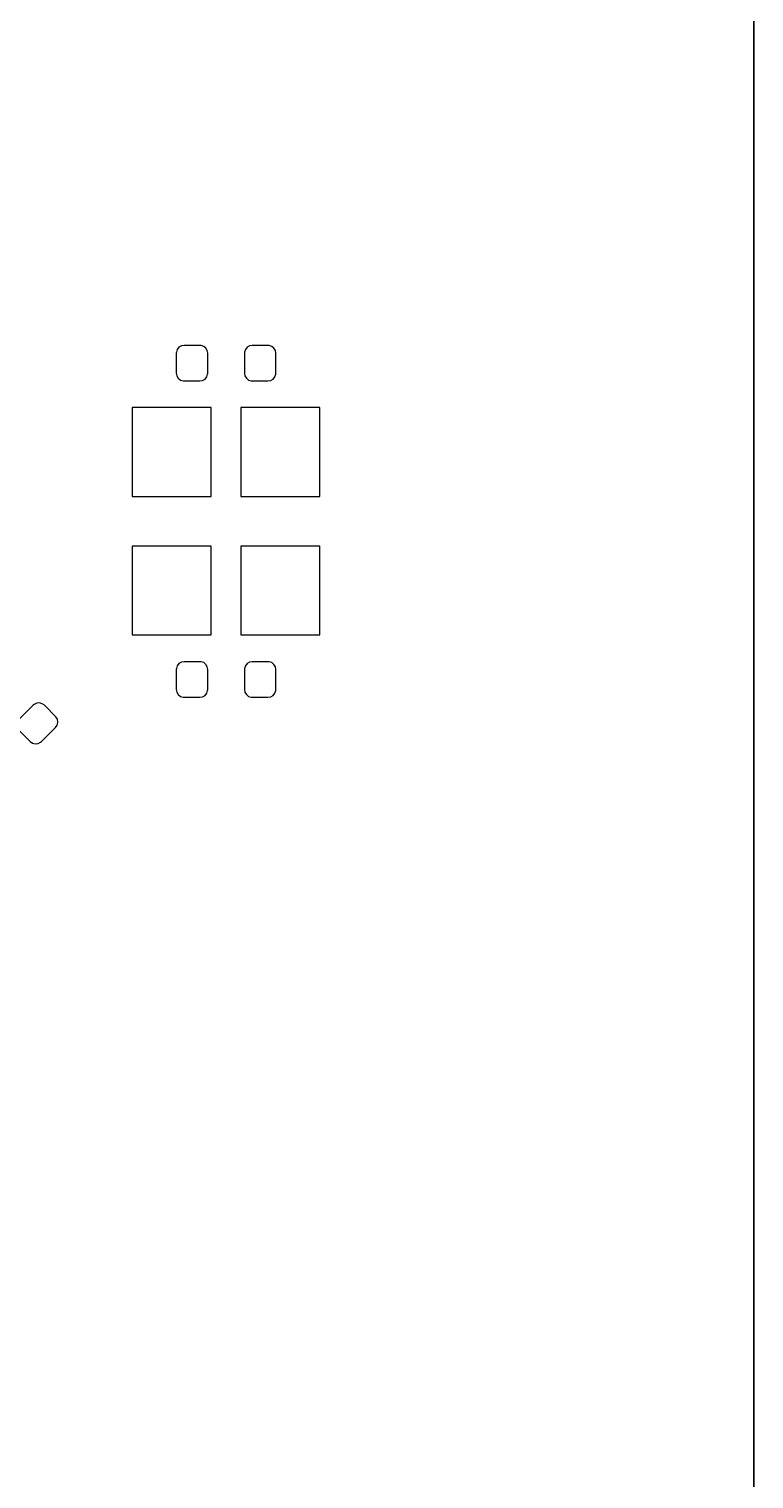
# Model space of a CAD drawing. Extents: x -27.1 to 63, y -62.3 to 29.6.
# Drawn here: x 21.18 to 28.52, y 0.59 to 15.25 of the extents above; entities that cross this region are included whole.
import ezdxf

# ---------------------------------------------------------------- set-up
doc = ezdxf.new("R2010")
doc.units = 0
doc.header["$MEASUREMENT"] = 0
doc.layers.get('0').update_dxf_attribs({"linetype": 'CONTINUOUS'})

msp = doc.modelspace()

# ---------------------------------------------------------------- linework, layer by layer
for points in [[(28.523, 27.085), (28.522, 27.084001), (28.522, 27.084001), (28.522, -17.836001), (28.522, -17.836001), (28.523, -17.837), (28.523, -17.837), (28.523999, -17.836001), (28.523999, -17.836001), (28.523999, 27.084001), (28.523999, 27.084001), (28.523, 27.085)], [(28.523005, -17.836185), (28.523005, 27.083816)], [(22.913, 12.054), (22.753, 12.054), (22.753, 12.054), (22.725999, 12.049), (22.725999, 12.049), (22.701001, 12.034), (22.701001, 12.034), (22.684001, 12.012001), (22.684001, 12.012001), (22.675, 11.985), (22.675, 11.985), (22.673999, 11.974), (22.673999, 11.974), (22.673999, 11.772999), (22.673999, 11.772999), (22.678999, 11.745), (22.678999, 11.745), (22.693, 11.721), (22.693, 11.721), (22.715, 11.703), (22.715, 11.703), (22.742, 11.694), (22.742, 11.694), (22.913, 11.694), (22.913, 11.694), (22.94, 11.699), (22.94, 11.699), (22.965, 11.713), (22.965, 11.713), (22.982, 11.735), (22.982, 11.735), (22.990999, 11.762), (22.990999, 11.762), (22.992, 11.772999), (22.992, 11.772999), (22.992, 11.974), (22.992, 11.974), (22.987, 12.002), (22.987, 12.002), (22.972998, 12.026), (22.972998, 12.026), (22.950999, 12.043999), (22.950999, 12.043999), (22.924001, 12.052999), (22.924001, 12.052999), (22.913, 12.054)], [(23.602, 12.054), (23.443, 12.054), (23.443, 12.054), (23.415999, 12.049), (23.415999, 12.049), (23.390999, 12.034), (23.390999, 12.034), (23.374001, 12.012001), (23.374001, 12.012001), (23.365, 11.985), (23.365, 11.985), (23.363999, 11.974), (23.363999, 11.974), (23.363999, 11.772999), (23.363999, 11.772999), (23.368999, 11.745), (23.368999, 11.745), (23.383, 11.721), (23.383, 11.721), (23.405, 11.703), (23.405, 11.703), (23.432, 11.694), (23.432, 11.694), (23.602, 11.694), (23.602, 11.694), (23.63, 11.699), (23.63, 11.699), (23.655, 11.713), (23.655, 11.713), (23.672, 11.735), (23.672, 11.735), (23.681001, 11.762), (23.681001, 11.762), (23.682, 11.772999), (23.682, 11.772999), (23.682, 11.974), (23.682, 11.974), (23.677002, 12.002), (23.677002, 12.002), (23.663, 12.026), (23.663, 12.026), (23.640999, 12.043999), (23.640999, 12.043999), (23.614001, 12.052999), (23.614001, 12.052999), (23.602, 12.054)], [(23.028, 11.424), (22.228, 11.424), (22.228, 11.424), (22.228, 10.524), (22.228, 10.524), (23.028, 10.524), (23.028, 10.524), (23.028, 11.424)], [(24.128, 11.424), (23.328, 11.424), (23.328, 11.424), (23.328, 10.524), (23.328, 10.524), (24.128, 10.524), (24.128, 10.524), (24.128, 11.424)], [(23.028, 10.024), (22.228, 10.024), (22.228, 10.024), (22.228, 9.124), (22.228, 9.124), (23.028, 9.124), (23.028, 9.124), (23.028, 10.024)], [(24.128, 10.024), (23.328, 10.024), (23.328, 10.024), (23.328, 9.124), (23.328, 9.124), (24.128, 9.124), (24.128, 9.124), (24.128, 10.024)], [(22.913, 8.854), (22.753, 8.854), (22.753, 8.854), (22.725999, 8.849), (22.725999, 8.849), (22.701001, 8.834), (22.701001, 8.834), (22.684001, 8.812), (22.684001, 8.812), (22.675, 8.785), (22.675, 8.785), (22.673999, 8.774), (22.673999, 8.774), (22.673999, 8.573), (22.673999, 8.573), (22.678999, 8.545), (22.678999, 8.545), (22.693, 8.521), (22.693, 8.521), (22.715, 8.503), (22.715, 8.503), (22.742, 8.494), (22.742, 8.494), (22.913, 8.494), (22.913, 8.494), (22.94, 8.499), (22.94, 8.499), (22.965, 8.513), (22.965, 8.513), (22.982, 8.534999), (22.982, 8.534999), (22.990999, 8.562), (22.990999, 8.562), (22.992, 8.573), (22.992, 8.573), (22.992, 8.774), (22.992, 8.774), (22.987, 8.802001), (22.987, 8.802001), (22.972998, 8.826), (22.972998, 8.826), (22.950999, 8.844), (22.950999, 8.844), (22.924001, 8.853), (22.924001, 8.853), (22.913, 8.854)], [(23.602, 8.854), (23.443, 8.854), (23.443, 8.854), (23.415999, 8.849), (23.415999, 8.849), (23.390999, 8.834), (23.390999, 8.834), (23.374001, 8.812), (23.374001, 8.812), (23.365, 8.785), (23.365, 8.785), (23.363999, 8.774), (23.363999, 8.774), (23.363999, 8.573), (23.363999, 8.573), (23.368999, 8.545), (23.368999, 8.545), (23.383, 8.521), (23.383, 8.521), (23.405, 8.503), (23.405, 8.503), (23.432, 8.494), (23.432, 8.494), (23.602, 8.494), (23.602, 8.494), (23.63, 8.499), (23.63, 8.499), (23.655, 8.513), (23.655, 8.513), (23.672, 8.534999), (23.672, 8.534999), (23.681001, 8.562), (23.681001, 8.562), (23.682, 8.573), (23.682, 8.573), (23.682, 8.774), (23.682, 8.774), (23.677002, 8.802001), (23.677002, 8.802001), (23.663, 8.826), (23.663, 8.826), (23.640999, 8.844), (23.640999, 8.844), (23.614001, 8.853), (23.614001, 8.853), (23.602, 8.854)], [(21.288, 8.436), (21.26, 8.434), (21.26, 8.434), (21.233999, 8.421), (21.233999, 8.421), (21.225, 8.413), (21.225, 8.413), (21.083999, 8.272)], [(21.083999, 8.158), (21.195, 8.047), (21.195, 8.047), (21.218999, 8.03), (21.218999, 8.03), (21.245999, 8.023), (21.245999, 8.023), (21.274001, 8.026), (21.274001, 8.026), (21.3, 8.039), (21.3, 8.039), (21.308, 8.046), (21.308, 8.046), (21.451001, 8.188), (21.451001, 8.188), (21.467, 8.212), (21.467, 8.212), (21.473999, 8.239), (21.473999, 8.239), (21.473999, 8.244999), (21.473999, 8.244999), (21.469001, 8.273), (21.469001, 8.273), (21.454001, 8.297), (21.454001, 8.297), (21.337998, 8.413), (21.337998, 8.413), (21.315, 8.429), (21.315, 8.429), (21.288, 8.436)]]:
    msp.add_lwpolyline(points)

doc.saveas('drawing.dxf')
